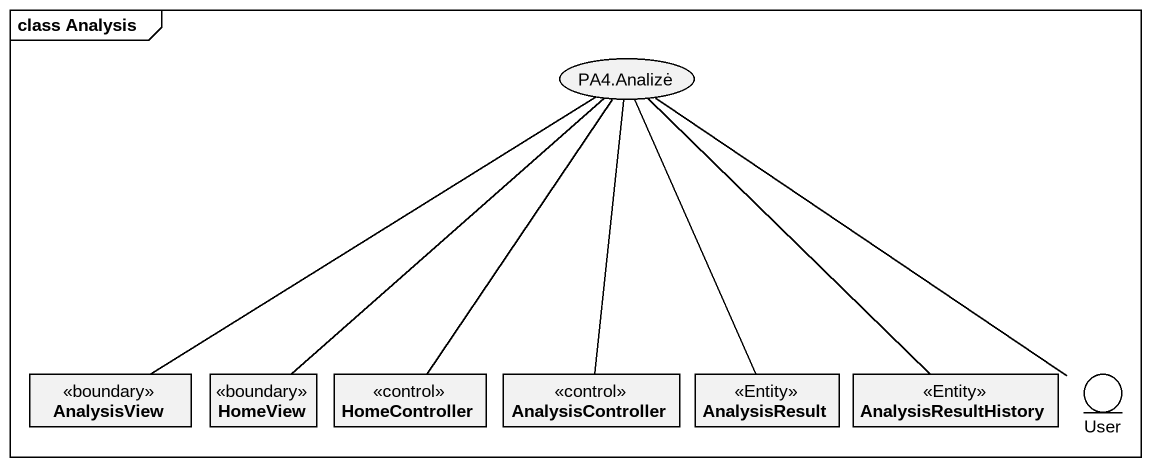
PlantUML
@startuml
mainframe class Analysis
allowmixing
hide circle
hide empty members
usecase "PA4.Analizė" as PA4_Analizė
class AnalysisView <<boundary>>
class HomeView <<boundary>>
class HomeController <<control>>
class AnalysisController <<control>>
class AnalysisResult <<Entity>>
class AnalysisResultHistory <<Entity>>
entity User
PA4_Analizė -- AnalysisView
PA4_Analizė -- HomeView
PA4_Analizė -- HomeController
PA4_Analizė -- AnalysisController
PA4_Analizė -- AnalysisResult
PA4_Analizė -- AnalysisResultHistory
PA4_Analizė -- User
@enduml
